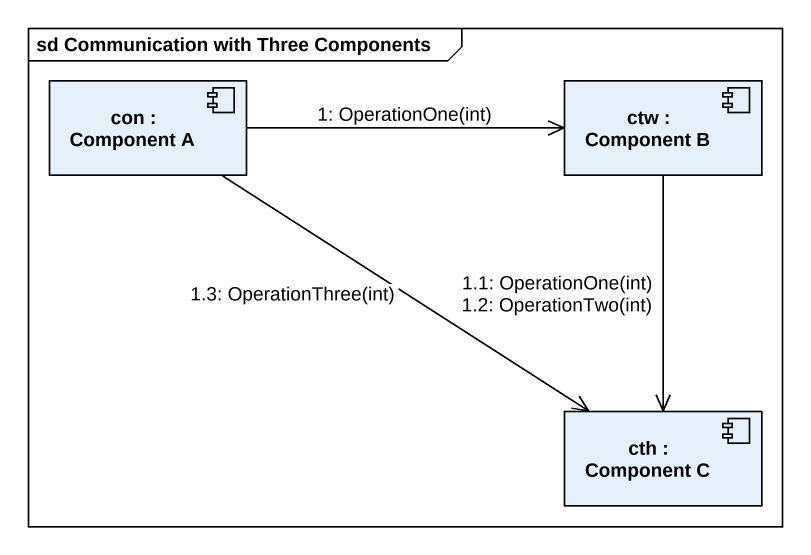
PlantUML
@startuml
mainframe sd Communication with Three Components
component "con : Component A" as con
component "ctw : Component B" as ctw
component "cth : Component C" as cth
con -right-> ctw : 1: OperationOne(int)
ctw --> cth : 1.1: OperationOne(int)\n1.2: OperationTwo(int)
con --> cth : 1.3: OperationThree(int)
@enduml
